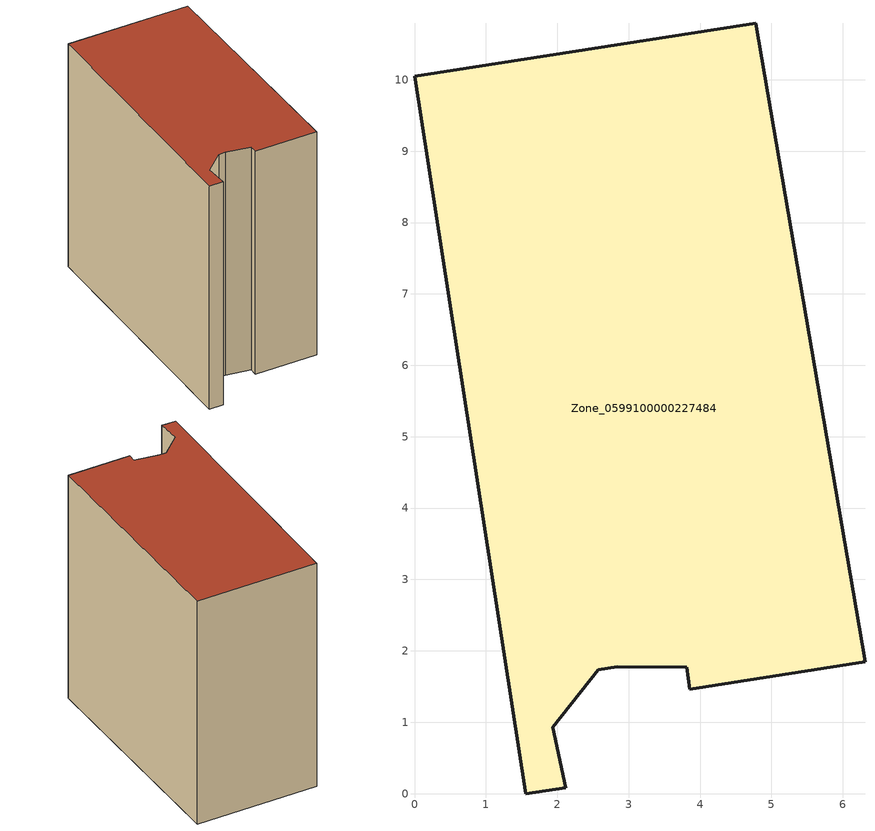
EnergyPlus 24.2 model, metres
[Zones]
Zone_0599100000227484
 floor ground (C_G): 6.31,1.85 3.85,1.46 3.81,1.77 2.84,1.78 2.57,1.74 1.94,0.93 2.12,0.09 1.56,0 0,10.05 4.78,10.79 z0.65
 wall outside (C_F): 3.85,1.46 6.31,1.85 4.78,10.79 0,10.05 1.56,0 2.12,0.09 1.94,0.93 2.57,1.74 2.84,1.78 3.81,1.77 3.85,1.46 z0.65:10.23
 roof outside (C_R): 1.94,0.93 2.57,1.74 2.84,1.78 3.81,1.77 3.85,1.46 6.31,1.85 4.78,10.79 0,10.05 1.56,0 2.12,0.09 z10.23
[BUILDING]
Pand.0599100000227484: North Axis=0; Terrain=City; Loads Convergence Tolerance Value=0.04; Temperature Convergence Tolerance Value=0.4; Solar Distribution=FullExterior; Maximum Number of Warmup Days=25; Minimum Number of Warmup Days=1
[Site:Location]
Rotterdam.The.Hague.AP_ZH_NLD Design_Conditions: Latitude=51.96; Longitude=4.45; Time Zone=1; Elevation=-4.5
[SITE:GROUNDTEMPERATURE:BUILDINGSURFACE]
18, 18, 18, 18, 18, 18, 18, 18, 18, 18, 18, 18
[MATERIAL] Thermal Absorptance=0.9; Solar Absorptance=0.7; Visible Absorptance=0.7
Name | Roughness | Thickness | Conductivity | Density | Specific Heat
G.TI.1946 | MediumSmooth | 0.15 | 1 | 540 | 1210
F.TI.1946 | Rough | 0.3 | 0.857143 | 1920 | 840
R.TI.1946 | MediumRough | 0.2 | 0.1 | 1500 | 1000
[CONSTRUCTION]
C_G: G.TI.1946
C_F: F.TI.1946
C_R: R.TI.1946
[ZONE]
Zone_0599100000227484: Type=1; Multiplier=1; Ceiling Height=Autocalculate; Volume=Autocalculate; Floor Area=autocalculate; Part of Total Floor Area=Yes
[ZONEINFILTRATION:DESIGNFLOWRATE]
Infil_Zone_0599100000227484: Zone or ZoneList or Space or SpaceList=Zone_0599100000227484; Schedule=AlwaysOn; Design Flow Rate Calculation Method=Flow/Area; Flow Rate per Floor Area=0.003; Constant Term Coefficient=1; Temperature Term Coefficient=0; Velocity Term Coefficient=0; Velocity Squared Term Coefficient=0
[HVACTEMPLATE:ZONE:IDEALLOADSAIRSYSTEM]
Zone_0599100000227484: Maximum Heating Supply Air Temperature=50; Minimum Cooling Supply Air Temperature=13; Maximum Heating Supply Air Humidity Ratio=0.0156; Minimum Cooling Supply Air Humidity Ratio=0.0077; Heating Limit=NoLimit; Cooling Limit=NoLimit; Dehumidification Control Type=ConstantSensibleHeatRatio; Cooling Sensible Heat Ratio=0.7; Dehumidification Setpoint=60; Humidification Control Type=None; Humidification Setpoint=30; Outdoor Air Method=None; Outdoor Air Flow Rate per Person=0.00944; Outdoor Air Flow Rate per Zone Floor Area=0; Outdoor Air Flow Rate per Zone=0; Demand Controlled Ventilation Type=None; Outdoor Air Economizer Type=NoEconomizer; Heat Recovery Type=None; Sensible Heat Recovery Effectiveness=0.7; Latent Heat Recovery Effectiveness=0.65
[ZONECONTROL:THERMOSTAT]
ThermostatControl_Zone_0599100000227484: Zone or ZoneList=Zone_0599100000227484; Control Type Schedule=DualSetpointControlType; Control 1=Thermostat_Zone_0599100000227484; Temperature Difference Between Cutout And Setpoint=0
[THERMOSTATSETPOINT:DUALSETPOINT]
Thermostat_Zone_0599100000227484: Heating Setpoint Temperature Schedule=HeatingSetpoint_Zone_0599100000227484; Cooling Setpoint Temperature Schedule=CoolingSetpoint_Zone_0599100000227484
[SCHEDULE:COMPACT]
HeatingSetpoint_Zone_0599100000227484: Through: 12/31, For: AllDays, Until: 24:00, 21
CoolingSetpoint_Zone_0599100000227484: Through: 12/31, For: AllDays, Until: 24:00, 24
DualSetpointControlType: Through: 12/31, For: AllDays, Until: 24:00, 4
AlwaysOn: Through: 12/31, For: AllDays, Until: 24:00, 1
